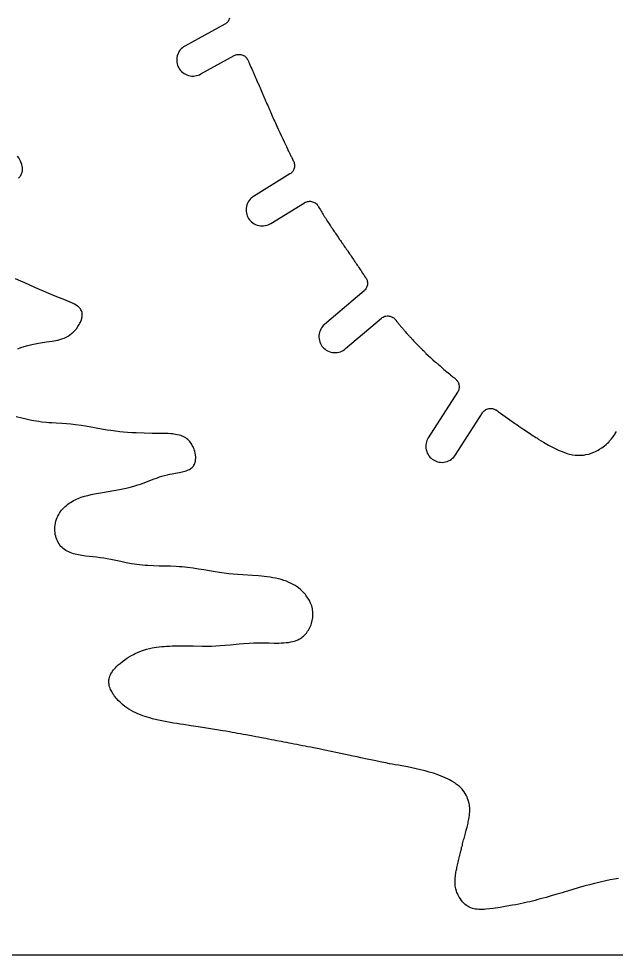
# Model space of a CAD drawing. Extents: x 0 to 1525, y 0 to 1525.
# Drawn here: x 211.4 to 394.7, y 0 to 287 of the extents above; entities that cross this region are included whole.
import ezdxf

# ---------------------------------------------------------------- set-up
doc = ezdxf.new("R2010")
doc.units = 0
doc.header["$MEASUREMENT"] = 0

msp = doc.modelspace()

# ---------------------------------------------------------------- linework, layer by layer
msp.add_lwpolyline([(0, 0), (0, 1525), (1525, 1525), (1525, 0), (0, 0)], close=True)
for points in [[(276.1, 287.16), (276.01, 286.9), (275.9, 286.64), (275.77, 286.4), (275.62, 286.17), (275.45, 285.96), (275.27, 285.77), (275.07, 285.6), (274.86, 285.45), (274.64, 285.33), (262.37, 278.61), (261.99, 278.37), (261.64, 278.1), (261.29, 277.78), (260.97, 277.42), (260.68, 277.02), (260.43, 276.59), (260.22, 276.12), (260.06, 275.64), (259.95, 275.14), (259.89, 274.64), (259.89, 274.14), (259.93, 273.65), (260.02, 273.18), (260.16, 272.72), (260.32, 272.3), (260.53, 271.9), (260.77, 271.52), (261.04, 271.16), (261.37, 270.81), (261.72, 270.5), (262.13, 270.21), (262.56, 269.96), (263.02, 269.75), (263.5, 269.59), (264, 269.48), (264.5, 269.42), (265, 269.42), (265.49, 269.46), (265.96, 269.55), (266.42, 269.68), (266.84, 269.85), (267.24, 270.06), (277.56, 275.7), (277.8, 275.82), (278.05, 275.92), (278.37, 276), (278.69, 276.05), (278.96, 276.07), (279.24, 276.06), (279.56, 276.02), (279.87, 275.94), (280.12, 275.85), (280.36, 275.74), (280.64, 275.58), (280.9, 275.38), (281.14, 275.16), (281.36, 274.91), (281.54, 274.64), (281.69, 274.36), (281.88, 273.99), (282.03, 273.61), (282.13, 273.36), (282.25, 273.12), (282.36, 272.88), (282.46, 272.64), (282.56, 272.39), (282.67, 272.14), (282.91, 271.64), (283.1, 271.15), (283.2, 270.91), (283.33, 270.67), (283.44, 270.43), (283.53, 270.18), (283.63, 269.94), (283.74, 269.7), (283.86, 269.46), (283.97, 269.22), (284.16, 268.73), (284.4, 268.23), (284.61, 267.73), (284.71, 267.49), (284.82, 267.25), (285.04, 266.76), (285.23, 266.27), (285.33, 266.03), (285.44, 265.79), (285.56, 265.55), (285.67, 265.31), (285.86, 264.82), (286.1, 264.32), (286.21, 264.07), (286.31, 263.82), (286.41, 263.58), (286.52, 263.34), (286.64, 263.1), (286.74, 262.85), (286.93, 262.36), (287.03, 262.12), (287.14, 261.88), (287.26, 261.64), (287.37, 261.4), (287.56, 260.91), (287.8, 260.41), (287.91, 260.16), (288.01, 259.91), (288.1, 259.67), (288.22, 259.43), (288.34, 259.19), (288.43, 258.95), (288.53, 258.7), (288.65, 258.46), (288.77, 258.22), (288.86, 257.98), (288.96, 257.73), (289.07, 257.48), (289.3, 256.98), (289.51, 256.5), (289.72, 256.02), (289.95, 255.54), (290.16, 255.06), (290.37, 254.56), (290.6, 254.07), (291.04, 253.11), (291.5, 252.13), (291.94, 251.18), (292.4, 250.19), (292.85, 249.24), (293.31, 248.26), (293.52, 247.79), (293.75, 247.32), (294, 246.83), (294.22, 246.34), (294.33, 246.1), (294.46, 245.86), (294.59, 245.62), (294.7, 245.38), (294.81, 245.14), (294.93, 244.91), (295.06, 244.68), (295.17, 244.45), (295.39, 243.96), (295.63, 243.47), (295.77, 243.22), (295.88, 242.94), (295.95, 242.69), (296, 242.43), (296.03, 242.15), (296.04, 241.88), (296.01, 241.54), (295.94, 241.2), (295.85, 240.93), (295.74, 240.67), (295.61, 240.43), (295.46, 240.19), (295.29, 239.98), (295.1, 239.79), (294.86, 239.59), (294.61, 239.42), (283.45, 232.56), (283.09, 232.3), (282.74, 232.01), (282.41, 231.67), (282.11, 231.3), (281.84, 230.88), (281.61, 230.44), (281.43, 229.97), (281.29, 229.48), (281.21, 228.98), (281.18, 228.47), (281.2, 227.97), (281.27, 227.48), (281.38, 227.02), (281.54, 226.57), (281.72, 226.16), (281.95, 225.77), (282.21, 225.4), (282.5, 225.06), (282.84, 224.72), (283.21, 224.42), (283.63, 224.15), (284.07, 223.93), (284.55, 223.74), (285.03, 223.61), (285.54, 223.52), (286.04, 223.49), (286.54, 223.51), (287.03, 223.58), (287.49, 223.69), (287.95, 223.85), (288.35, 224.04), (288.75, 224.26), (299.08, 230.61), (299.3, 230.73), (299.53, 230.83), (299.78, 230.92), (300.04, 230.99), (300.31, 231.03), (300.58, 231.05), (300.92, 231.04), (301.26, 230.99), (301.53, 230.92), (301.8, 230.82), (302.05, 230.71), (302.3, 230.56), (302.52, 230.41), (302.72, 230.23), (302.94, 230.01), (303.13, 229.76), (303.24, 229.6), (303.33, 229.43), (303.51, 229.1), (303.95, 228.42), (304.16, 228.07), (304.36, 227.72), (304.59, 227.35), (304.83, 226.99), (304.94, 226.82), (305.03, 226.64), (305.13, 226.47), (305.24, 226.29), (305.48, 225.94), (305.71, 225.57), (306.14, 224.9), (306.61, 224.18), (306.82, 223.84), (307.05, 223.51), (307.29, 223.16), (307.53, 222.8), (307.96, 222.13), (308.21, 221.79), (308.45, 221.44), (308.67, 221.08), (308.92, 220.74), (309.15, 220.41), (309.36, 220.07), (309.85, 219.38), (310.09, 219.04), (310.32, 218.68), (310.43, 218.51), (310.56, 218.34), (310.69, 218.17), (310.81, 217.99), (310.91, 217.82), (311.03, 217.66), (311.16, 217.5), (311.27, 217.34), (311.49, 216.98), (311.74, 216.64), (311.98, 216.29), (312.22, 215.94), (312.71, 215.25), (312.92, 214.92), (313.15, 214.59), (313.4, 214.24), (313.62, 213.89), (313.86, 213.54), (314.11, 213.19), (314.32, 212.85), (314.55, 212.52), (314.8, 212.17), (315.02, 211.82), (315.26, 211.47), (315.51, 211.12), (315.72, 210.78), (315.95, 210.45), (316.19, 210.1), (316.43, 209.74), (316.86, 209.07), (317.11, 208.72), (317.35, 208.37), (317.61, 207.95), (317.76, 207.74), (317.93, 207.55), (318.01, 207.44), (318.06, 207.33), (318.17, 207.09), (318.26, 206.84), (318.33, 206.58), (318.37, 206.3), (318.4, 206.03), (318.39, 205.74), (318.36, 205.46), (318.31, 205.18), (318.23, 204.91), (318.12, 204.65), (318, 204.4), (317.85, 204.18), (317.69, 203.96), (317.52, 203.77), (317.33, 203.59), (305.18, 193.3)], [(211.42, 238.15), (211.76, 238.55), (211.92, 238.76), (212.07, 238.98), (212.2, 239.21), (212.32, 239.44), (212.43, 239.72), (212.51, 240), (212.57, 240.29), (212.6, 240.58), (212.61, 240.87), (212.6, 241.17), (212.57, 241.46), (212.52, 241.76), (212.39, 242.29), (212.22, 242.81), (212.01, 243.31), (211.77, 243.8), (211.46, 244.36), (211.12, 244.91)], [(211.13, 185.87), (212.12, 186.21), (213.1, 186.52), (214.27, 186.86), (215.45, 187.17), (216.47, 187.4), (217.49, 187.61), (218.71, 187.8), (219.92, 187.96), (221.66, 188.2), (222.26, 188.29), (222.86, 188.4), (223.46, 188.53), (224.04, 188.68), (224.71, 188.88), (225.36, 189.13), (226, 189.42), (226.61, 189.75), (227.15, 190.11), (227.68, 190.51), (228.17, 190.94), (228.62, 191.41), (229.13, 192.01), (229.59, 192.64), (229.8, 192.97), (230, 193.3), (230.18, 193.65), (230.35, 194), (230.58, 194.56), (230.68, 194.85), (230.76, 195.15), (230.83, 195.44), (230.88, 195.74), (230.91, 196.04), (230.92, 196.35), (230.9, 196.65), (230.85, 196.95), (230.78, 197.25), (230.67, 197.53), (230.53, 197.8), (230.37, 198.05), (230.19, 198.29), (229.98, 198.52), (229.75, 198.72), (229.52, 198.91), (229.02, 199.26), (228.5, 199.57), (227.96, 199.85), (227.25, 200.18), (226.53, 200.48), (225.06, 201.04), (223.63, 201.59), (221.93, 202.26), (220.64, 202.8), (219.08, 203.47), (217.86, 204), (216.35, 204.67), (214.84, 205.35), (213.29, 206.04), (212.05, 206.59), (210.47, 207.28)], [(305.18, 193.3), (304.85, 192.99), (304.56, 192.65), (304.28, 192.26), (304.04, 191.84), (303.84, 191.39), (303.68, 190.92), (303.57, 190.42), (303.51, 189.92), (303.5, 189.41), (303.55, 188.91), (303.64, 188.42), (303.78, 187.94), (303.97, 187.5), (304.19, 187.08), (304.44, 186.7), (304.72, 186.35), (305.03, 186.03), (305.37, 185.73), (305.76, 185.46), (306.17, 185.22), (306.63, 185.01), (307.1, 184.85), (307.59, 184.74), (308.1, 184.68), (308.6, 184.68), (309.11, 184.72), (309.6, 184.82), (310.07, 184.96), (310.52, 185.14), (310.94, 185.36), (311.31, 185.61), (311.67, 185.89), (322.66, 195.21), (322.91, 195.4), (323.17, 195.56), (323.46, 195.7), (323.76, 195.8), (324.06, 195.87), (324.38, 195.91), (324.69, 195.92), (324.99, 195.89), (325.3, 195.84), (325.6, 195.75), (325.89, 195.62), (326.17, 195.47), (326.42, 195.29), (326.66, 195.08), (326.78, 194.95), (326.89, 194.82), (327.01, 194.69), (327.14, 194.57), (327.23, 194.47), (327.3, 194.36), (327.36, 194.24), (327.43, 194.13), (327.55, 194), (327.69, 193.87), (327.82, 193.74), (327.91, 193.6), (327.99, 193.46), (328.09, 193.33), (328.34, 193.09), (328.45, 192.96), (328.54, 192.82), (328.62, 192.68), (328.73, 192.55), (328.99, 192.3), (329.12, 192.17), (329.21, 192.03), (329.29, 191.89), (329.39, 191.77), (329.64, 191.53), (329.76, 191.41), (329.86, 191.28), (330.04, 191.02), (330.28, 190.76), (330.54, 190.51), (330.7, 190.33), (330.83, 190.15), (330.97, 189.96), (331.13, 189.79), (331.26, 189.67), (331.38, 189.54), (331.5, 189.42), (331.64, 189.3), (331.76, 189.18), (331.86, 189.05), (332.04, 188.8), (332.28, 188.55), (332.54, 188.3), (332.83, 188), (333.14, 187.71), (333.25, 187.59), (333.33, 187.46), (333.42, 187.33), (333.53, 187.22), (333.89, 186.88), (334.23, 186.54), (334.94, 185.87), (335.28, 185.54), (335.64, 185.21), (335.83, 185.02), (335.99, 184.83), (336.15, 184.63), (336.33, 184.44), (337.03, 183.79), (337.73, 183.14), (338.43, 182.49), (339.23, 181.76), (339.4, 181.62), (339.59, 181.5), (339.77, 181.37), (339.94, 181.22), (340.28, 180.9), (340.64, 180.59), (341.43, 179.87), (341.84, 179.52), (342.23, 179.16), (342.45, 178.96), (342.67, 178.79), (343.13, 178.45), (343.49, 178.15), (343.83, 177.84), (344.54, 177.23), (344.68, 177.12), (344.84, 177.02), (345, 176.92), (345.14, 176.8), (345.36, 176.6), (345.59, 176.4), (345.73, 176.25), (345.87, 176.09), (346.03, 175.87), (346.17, 175.64), (346.29, 175.39), (346.38, 175.12), (346.45, 174.85), (346.5, 174.56), (346.52, 174.34), (346.52, 174.11), (346.5, 173.83), (346.45, 173.56), (346.38, 173.3), (346.28, 173.04), (346.17, 172.81), (346.04, 172.59), (337.03, 158.59)], [(337.03, 158.59), (336.81, 158.2), (336.62, 157.78), (336.47, 157.33), (336.36, 156.87), (336.3, 156.37), (336.28, 155.88), (336.32, 155.37), (336.4, 154.87), (336.54, 154.38), (336.73, 153.91), (336.96, 153.46), (337.24, 153.05), (337.54, 152.68), (337.88, 152.34), (338.22, 152.05), (338.59, 151.79), (338.99, 151.57), (339.4, 151.39), (339.85, 151.24), (340.32, 151.13), (340.81, 151.06), (341.31, 151.05), (341.82, 151.09), (342.32, 151.18), (342.81, 151.32), (343.28, 151.51), (343.72, 151.74), (344.13, 152.02), (344.5, 152.32), (344.84, 152.66), (345.13, 153), (345.38, 153.38), (353.65, 166.21), (353.8, 166.42), (353.97, 166.62), (354.2, 166.85), (354.45, 167.04), (354.72, 167.21), (355.01, 167.35), (355.31, 167.46), (355.61, 167.53), (355.87, 167.57), (356.13, 167.59), (356.45, 167.57), (356.77, 167.52), (357.08, 167.44), (357.38, 167.33), (357.66, 167.19), (357.8, 167.11), (357.93, 167.02), (358.23, 166.79), (358.53, 166.57), (358.85, 166.36), (359.15, 166.14), (359.88, 165.61), (360.62, 165.09), (361.32, 164.58), (362.03, 164.09), (362.73, 163.59), (363.08, 163.34), (363.43, 163.09), (363.79, 162.85), (364.14, 162.6), (364.84, 162.11), (366.33, 161.1), (367.75, 160.16), (369.24, 159.18), (369.63, 158.93), (370.04, 158.7), (370.27, 158.56), (370.48, 158.4), (370.7, 158.24), (370.93, 158.1), (371.64, 157.69), (372.33, 157.28), (373.93, 156.36), (375.33, 155.58), (376.13, 155.17), (376.93, 154.78), (377.2, 154.66), (377.48, 154.55), (378.04, 154.34), (378.77, 154.05), (379.15, 153.92), (379.53, 153.81), (380.38, 153.58), (380.8, 153.47), (381.23, 153.39), (382.08, 153.28), (382.51, 153.24), (382.93, 153.21), (383.36, 153.21), (383.79, 153.22), (384.21, 153.25), (384.64, 153.29), (385.02, 153.34), (385.39, 153.42), (386.14, 153.59), (386.57, 153.71), (387, 153.85), (387.84, 154.19), (388.27, 154.37), (388.71, 154.57), (389.13, 154.78), (389.53, 155.04), (390.28, 155.54), (390.66, 155.8), (391.02, 156.08), (391.53, 156.51), (392.03, 156.96), (392.35, 157.27), (392.65, 157.6), (393.23, 158.27), (393.43, 158.53), (393.63, 158.8), (394.02, 159.35), (394.2, 159.62), (394.35, 159.92), (394.52, 160.21), (394.71, 160.48)], [(395.33, 23.48), (394.14, 23.3), (392.78, 23.07), (391.44, 22.81), (389.74, 22.44), (388.88, 22.24), (388.04, 22.03), (386.43, 21.62), (385.58, 21.39), (384.73, 21.16), (383.03, 20.67), (381.34, 20.17), (379.73, 19.69), (378.88, 19.44), (378.04, 19.18), (377.24, 18.93), (376.43, 18.69), (374.73, 18.19), (373.13, 17.72), (372.28, 17.49), (371.44, 17.25), (370.64, 17.04), (369.83, 16.83), (368.14, 16.42), (367.34, 16.23), (366.53, 16.05), (364.83, 15.69), (363.84, 15.49), (362.83, 15.31), (361.13, 15), (359.03, 14.67), (356.93, 14.35), (355.84, 14.21), (354.73, 14.09), (354.19, 14.05), (353.63, 14.03), (353.08, 14.02), (352.53, 14.04), (352.03, 14.08), (351.52, 14.15), (351.02, 14.24), (350.54, 14.38), (350.06, 14.55), (349.6, 14.76), (349.16, 15), (348.74, 15.28), (348.33, 15.6), (347.94, 15.96), (347.57, 16.34), (347.24, 16.75), (346.87, 17.27), (346.52, 17.81), (346.21, 18.37), (345.95, 18.94), (345.83, 19.28), (345.73, 19.62), (345.53, 20.31), (345.41, 20.74), (345.32, 21.17), (345.27, 21.61), (345.24, 22.05), (345.23, 22.92), (345.25, 23.35), (345.3, 23.78), (345.35, 24.21), (345.39, 24.64), (345.44, 25.07), (345.53, 25.5), (345.61, 25.84), (345.67, 26.18), (345.74, 26.53), (345.82, 26.87), (345.92, 27.29), (346.01, 27.72), (346.11, 28.15), (346.22, 28.57), (346.33, 28.99), (346.41, 29.41), (346.5, 29.84), (346.62, 30.26), (346.73, 30.67), (346.81, 31.1), (346.9, 31.52), (346.95, 31.72), (347.03, 31.93), (347.09, 32.1), (347.12, 32.26), (347.17, 32.6), (347.22, 32.94), (347.26, 33.11), (347.33, 33.27), (347.41, 33.48), (347.48, 33.68), (347.57, 34.1), (347.64, 34.52), (347.73, 34.94), (347.85, 35.36), (347.99, 35.77), (348.12, 36.19), (348.23, 36.61), (348.32, 37.03), (348.4, 37.45), (348.5, 37.87), (348.63, 38.29), (348.74, 38.62), (348.84, 38.96), (348.93, 39.29), (349.04, 39.63), (349.16, 40.05), (349.24, 40.47), (349.31, 40.9), (349.4, 41.33), (349.49, 41.75), (349.57, 42.17), (349.68, 43.03), (349.71, 43.46), (349.73, 43.89), (349.74, 44.76), (349.73, 45.2), (349.7, 45.64), (349.63, 46.07), (349.53, 46.5), (349.24, 47.51), (349.09, 48.02), (348.92, 48.51), (348.8, 48.79), (348.66, 49.07), (348.35, 49.59), (348, 50.1), (347.64, 50.6), (347.42, 50.87), (347.2, 51.13), (346.96, 51.38), (346.7, 51.61), (346.18, 52.05), (345.63, 52.47), (345.13, 52.82), (344.6, 53.14), (344.07, 53.45), (343.53, 53.75), (342.9, 54.07), (342.25, 54.37), (340.94, 54.92), (339.8, 55.36), (338.64, 55.76), (337.34, 56.16), (336.03, 56.52), (334.69, 56.86), (333.33, 57.16), (331.99, 57.44), (330.63, 57.71), (328.93, 58.02), (327.89, 58.21), (326.84, 58.39), (325.98, 58.55), (325.14, 58.71), (323.98, 58.93), (322.83, 59.16), (320.43, 59.64), (318.34, 60.08), (316.34, 60.51), (315.18, 60.76), (314.03, 61.01), (311.63, 61.53), (309.24, 62.04), (307.23, 62.46), (304.84, 62.95), (303.53, 63.22), (301.83, 63.56), (300.98, 63.73), (300.13, 63.9), (299.28, 64.07), (298.43, 64.23), (297.58, 64.4), (296.73, 64.56), (295.88, 64.73), (295.03, 64.89), (294.33, 65.03), (293.64, 65.16), (292.79, 65.32), (291.94, 65.49), (290.63, 65.74), (289.78, 65.9), (288.93, 66.06), (288.08, 66.23), (287.23, 66.38), (286.53, 66.52), (285.84, 66.65), (284.99, 66.81), (284.14, 66.97), (282.83, 67.22), (281.13, 67.54), (280.28, 67.69), (279.43, 67.85), (278.58, 68), (277.73, 68.16), (276.88, 68.31), (276.03, 68.46), (274.98, 68.64), (273.94, 68.82), (272.24, 69.1), (270.23, 69.43), (268.44, 69.7), (266.43, 69.99), (264.34, 70.3), (261.94, 70.67), (260.93, 70.83), (259.93, 70.99), (258.88, 71.16), (257.84, 71.35), (256.83, 71.54), (255.83, 71.74), (253.82, 72.18), (252.49, 72.5), (251.67, 72.71), (250.84, 72.94), (250.19, 73.14), (249.54, 73.36), (248.74, 73.65), (247.95, 73.97), (247.31, 74.25), (246.69, 74.56), (245.91, 74.98), (245.16, 75.44), (244.55, 75.84), (243.97, 76.27), (243.23, 76.87), (242.52, 77.51), (241.98, 78.06), (241.46, 78.64), (240.86, 79.38), (240.58, 79.77), (240.32, 80.16), (239.95, 80.79), (239.63, 81.44), (239.47, 81.84), (239.33, 82.24), (239.21, 82.65), (239.13, 83.07), (239.08, 83.39), (239.06, 83.71), (239.07, 84.03), (239.08, 84.36), (239.14, 84.76), (239.24, 85.15), (239.37, 85.53), (239.54, 85.91), (239.7, 86.21), (239.87, 86.51), (240.05, 86.8), (240.25, 87.08), (240.53, 87.44), (240.82, 87.78), (241.13, 88.12), (241.44, 88.44), (241.99, 88.95), (242.54, 89.44), (243.24, 90.01), (243.96, 90.56), (244.54, 90.96), (245.12, 91.35), (245.86, 91.79), (246.6, 92.2), (247.2, 92.5), (247.82, 92.78), (248.59, 93.1), (249.38, 93.39), (250.03, 93.59), (250.67, 93.78), (251.5, 93.98), (252.32, 94.16), (252.99, 94.28), (253.66, 94.39), (254.5, 94.5), (255.34, 94.6), (256.03, 94.66), (256.73, 94.71), (257.63, 94.76), (258.53, 94.79), (259.93, 94.82), (261.73, 94.83), (263.13, 94.81), (264.93, 94.78), (267.73, 94.74), (269.13, 94.75), (270.53, 94.77), (271.89, 94.83), (273.23, 94.9), (274.63, 95.01), (276.33, 95.15), (279.03, 95.39), (280.33, 95.5), (282.13, 95.62), (283.53, 95.7), (284.93, 95.74), (286.43, 95.75), (288.23, 95.73), (289.73, 95.69), (291.23, 95.69), (291.96, 95.71), (292.69, 95.74), (293.41, 95.8), (294.14, 95.89), (294.84, 96.01), (295.53, 96.16), (295.92, 96.26), (296.29, 96.39), (297.04, 96.69), (297.34, 96.83), (297.64, 96.99), (297.93, 97.16), (298.21, 97.34), (298.47, 97.54), (298.73, 97.75), (299.22, 98.2), (299.45, 98.45), (299.65, 98.72), (300.03, 99.27), (300.29, 99.64), (300.53, 100.03), (300.73, 100.43), (300.92, 100.85), (301.07, 101.27), (301.19, 101.71), (301.43, 102.59), (301.53, 103.03), (301.59, 103.48), (301.63, 103.94), (301.64, 104.4), (301.64, 104.85), (301.62, 105.3), (301.58, 105.74), (301.51, 106.18), (301.41, 106.62), (301.29, 107.05), (301.14, 107.48), (300.96, 107.89), (300.58, 108.68), (300.38, 109.07), (300.14, 109.44), (299.62, 110.18), (299.35, 110.53), (299.06, 110.87), (298.47, 111.49), (298.17, 111.79), (297.84, 112.07), (297.19, 112.58), (296.53, 113.07), (296.17, 113.31), (295.8, 113.52), (295.03, 113.92), (294.29, 114.28), (293.53, 114.6), (292.74, 114.87), (291.93, 115.12), (291.09, 115.35), (290.23, 115.54), (289.39, 115.7), (288.53, 115.85), (287.64, 115.97), (286.73, 116.08), (285.84, 116.17), (284.93, 116.24), (283.13, 116.37), (280.13, 116.55), (278.68, 116.64), (277.23, 116.75), (275.83, 116.89), (274.43, 117.06), (273.03, 117.27), (271.64, 117.49), (269.94, 117.77), (268.24, 118.07), (266.54, 118.35), (264.93, 118.61), (263.23, 118.83), (262.39, 118.93), (261.53, 119.01), (260.64, 119.08), (259.73, 119.14), (258.03, 119.21), (256.33, 119.25), (254.53, 119.28), (252.81, 119.32), (251.08, 119.39), (250.23, 119.45), (249.37, 119.52), (248.53, 119.6), (247.68, 119.71), (246.85, 119.83), (246.02, 119.98), (244.37, 120.3), (242.71, 120.66), (240.69, 121.1), (239.66, 121.31), (238.61, 121.5), (237.54, 121.68), (236.45, 121.83), (235.33, 121.97), (234.2, 122.08), (233.07, 122.2), (231.94, 122.33), (230.84, 122.48), (229.74, 122.68), (229.23, 122.79), (228.72, 122.91), (228.21, 123.05), (227.71, 123.22), (227.24, 123.39), (226.78, 123.58), (226.33, 123.8), (225.89, 124.05), (225.49, 124.31), (225.1, 124.6), (224.74, 124.92), (224.4, 125.27), (224.08, 125.66), (223.8, 126.07), (223.54, 126.5), (223.31, 126.95), (223.11, 127.45), (222.93, 127.95), (222.79, 128.47), (222.67, 128.99), (222.59, 129.53), (222.53, 130.07), (222.51, 130.62), (222.53, 131.17), (222.58, 131.8), (222.68, 132.42), (222.83, 133.03), (223.02, 133.63), (223.22, 134.12), (223.45, 134.6), (223.7, 135.06), (223.98, 135.51), (224.29, 135.95), (224.61, 136.37), (224.96, 136.77), (225.33, 137.15), (225.71, 137.52), (226.1, 137.87), (226.51, 138.2), (226.94, 138.51), (227.36, 138.79), (227.8, 139.07), (228.25, 139.32), (228.71, 139.56), (229.18, 139.77), (229.65, 139.98), (230.13, 140.17), (230.61, 140.34), (231.61, 140.66), (232.61, 140.93), (233.64, 141.16), (234.67, 141.37), (235.9, 141.59), (237.12, 141.8), (238.88, 142.08), (240.62, 142.39), (242.34, 142.71), (243.36, 142.92), (244.37, 143.14), (245.21, 143.34), (246.04, 143.55), (247.02, 143.82), (247.99, 144.12), (248.79, 144.38), (249.58, 144.66), (251.45, 145.37), (252.72, 145.86), (253.99, 146.33), (254.66, 146.57), (255.33, 146.79), (256.18, 147.03), (257.04, 147.26), (257.78, 147.44), (258.53, 147.58), (260.03, 147.84), (260.79, 147.97), (261.54, 148.12), (262.4, 148.33), (262.82, 148.47), (263.24, 148.63), (263.8, 148.9), (264.08, 149.06), (264.34, 149.23), (264.58, 149.43), (264.81, 149.65), (265, 149.89), (265.16, 150.16), (265.31, 150.46), (265.44, 150.76), (265.54, 151.08), (265.62, 151.4), (265.69, 151.86), (265.72, 152.31), (265.72, 152.76), (265.68, 153.22), (265.53, 153.98), (265.44, 154.36), (265.33, 154.73), (265.21, 155.1), (265.07, 155.46), (264.91, 155.82), (264.73, 156.16), (264.35, 156.8), (263.93, 157.4), (263.65, 157.73), (263.34, 158.03), (263, 158.3), (262.64, 158.54), (262.27, 158.74), (261.9, 158.93), (261.52, 159.1), (261.13, 159.25), (260.62, 159.41), (260.1, 159.53), (259.57, 159.63), (259.04, 159.71), (258.59, 159.76), (258.14, 159.8), (257.23, 159.85), (256.09, 159.88), (254.93, 159.88), (252.38, 159.9), (249.9, 159.95), (247.48, 160.05), (246.13, 160.13), (244.77, 160.22), (243.6, 160.32), (242.42, 160.44), (241.08, 160.59), (239.74, 160.77), (238.56, 160.95), (237.38, 161.14), (234.67, 161.62), (231.93, 162.1), (230.56, 162.32), (228.84, 162.57), (227.47, 162.74), (226.08, 162.87), (224.7, 162.97), (222.97, 163.06), (221.59, 163.14), (220.73, 163.2), (219.87, 163.27), (218.49, 163.41), (217.64, 163.53), (216.78, 163.67), (215.41, 163.91), (213.71, 164.26), (212.36, 164.56), (210.67, 164.95)]]:
    msp.add_lwpolyline(points)

doc.saveas('drawing.dxf')
